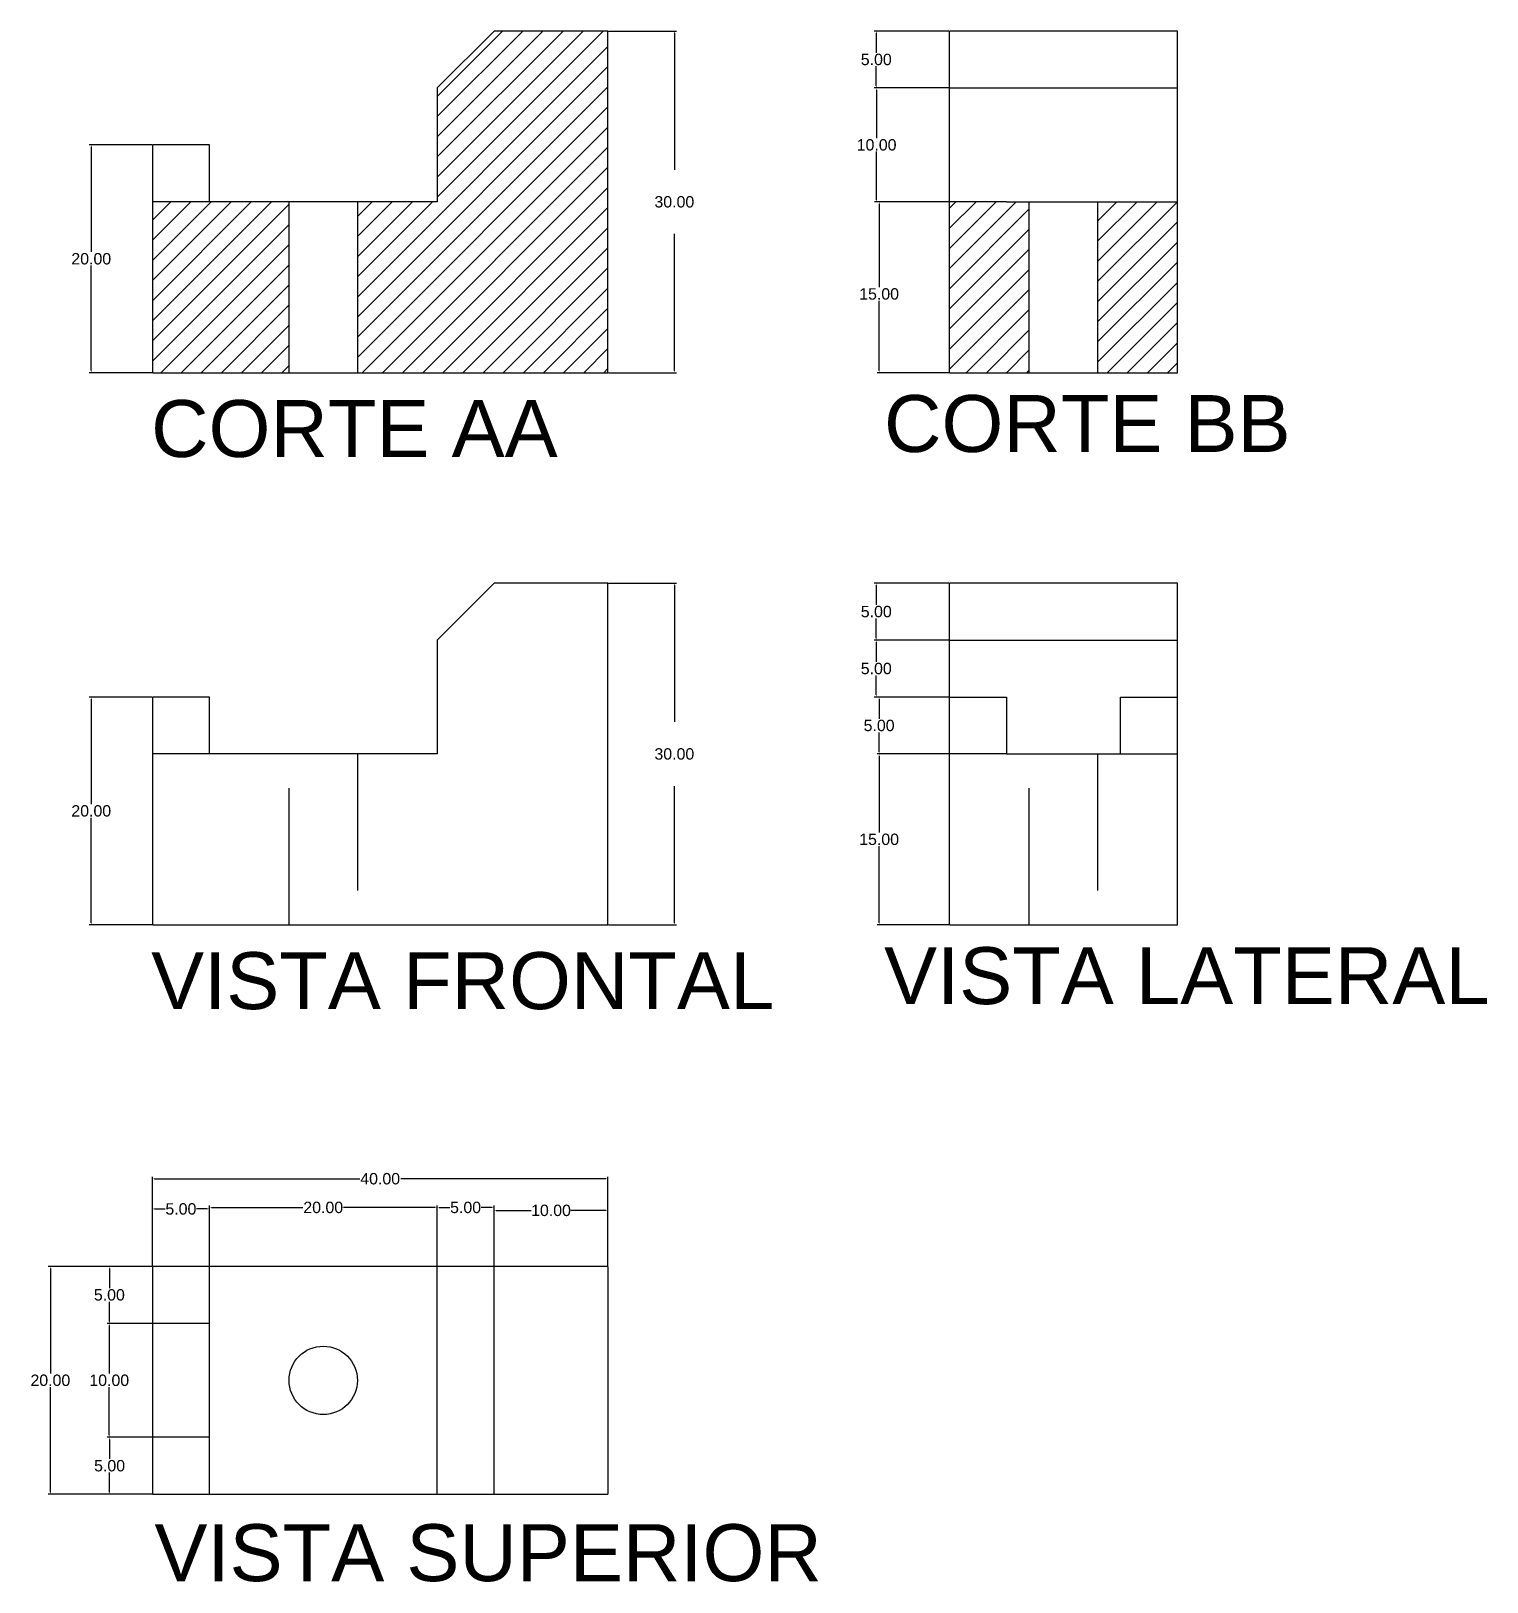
# Model space of a CAD drawing. Header units: inches. Extents: x -11 to 117, y -58 to 78.
import ezdxf

# ---------------------------------------------------------------- set-up
doc = ezdxf.new("R2010")
doc.units = ezdxf.units.IN
doc.header["$MEASUREMENT"] = 0
doc.linetypes.add('ACAD_ISO02W100', pattern=[15, 12, -3])
for name, color, linetype in [('COTA', 1, 'Continuous'), ('HACHURA', 3, 'ACAD_ISO02W100'), ('PROJECAO', 2, 'Continuous'), ('TEXTO', 4, 'Continuous')]:
    doc.layers.add(name, color=color, linetype=linetype)
doc.styles.get("Standard").update_dxf_attribs({"font": 'Arial.ttf'})
doc.dimstyles.get("Standard").update_dxf_attribs({"dimtxt": 1, "dimasz": 0.18, "dimexe": 0.18, "dimexo": 0.0625, "dimgap": 0.09, "dimtad": 0, "dimtih": 1, "dimtoh": 1, "dimzin": 0, "dimdsep": 46, "dimtxsty": 'Standard', "dimcen": 0.09, "dimadec": 0, "dimazin": 0, "dimtfac": 1, "dimtofl": 0, "dimtmove": 0, "dimatfit": 3, "dimfxl": 1, "dimtolj": 1, "dimtzin": 0, "dimarcsym": 0})

# ---------------------------------------------------------------- blocks, each defined once
blk = doc.blocks.new('*D2')
at = {"layer": 'COTA', "color": 0, "linetype": 'ACAD_ISO02W100', "lineweight": -2, "transparency": 16777216}
for p, q in [((40.06, 30), (46.01, 30)), ((45.83, 29.82), (45.83, 15.6)), ((45.83, 0.18), (45.83, 14.4)), ((40.06, 0), (46.01, 0))]:
    blk.add_line(p, q, dxfattribs=at)
at = {"layer": 'COTA', "color": 0, "linetype": 'ACAD_ISO02W100', "transparency": 16777216}
for points in [[(45.8, 29.82), (45.86, 29.82), (45.83, 30)], [(45.8, 0.18), (45.86, 0.18), (45.83, 0)]]:
    blk.add_solid(points, dxfattribs=at)
at = {"layer": 'Defpoints', "color": 0, "linetype": 'ACAD_ISO02W100', "transparency": 16777216}
for p in [(40, 30), (40, 0), (45.83, 0)]:
    blk.add_point(p, dxfattribs=at)
at = {"layer": 'COTA', "color": 0, "linetype": 'ACAD_ISO02W100', "transparency": 16777216, "insert": (45.83, 15), "char_height": 1, "attachment_point": 5}
blk.add_mtext('\\A1;30.00', dxfattribs=at)
blk = doc.blocks.new('*D3')
at = {"layer": 'COTA', "color": 0, "linetype": 'ACAD_ISO02W100', "lineweight": -2, "transparency": 16777216}
for p, q in [((-0.06, 20), (-5.55, 20)), ((-5.37, 19.82), (-5.37, 10.6)), ((-5.37, 0.18), (-5.37, 9.4)), ((-0.06, 0), (-5.55, 0))]:
    blk.add_line(p, q, dxfattribs=at)
at = {"layer": 'COTA', "color": 0, "linetype": 'ACAD_ISO02W100', "transparency": 16777216}
for points in [[(-5.4, 19.82), (-5.34, 19.82), (-5.37, 20)], [(-5.4, 0.18), (-5.34, 0.18), (-5.37, 0)]]:
    blk.add_solid(points, dxfattribs=at)
at = {"layer": 'Defpoints', "color": 0, "linetype": 'ACAD_ISO02W100', "transparency": 16777216}
for p in [(0, 20), (-5.37, 0), (0, 0)]:
    blk.add_point(p, dxfattribs=at)
at = {"layer": 'COTA', "color": 0, "linetype": 'ACAD_ISO02W100', "transparency": 16777216, "insert": (-5.37, 10), "char_height": 1, "attachment_point": 5}
blk.add_mtext('\\A1;20.00', dxfattribs=at)
blk = doc.blocks.new('*D4')
at = {"layer": 'COTA', "color": 0, "linetype": 'ACAD_ISO02W100', "lineweight": -2, "transparency": 16777216}
for p, q in [((69.94, 15), (63.63, 15)), ((63.81, 14.82), (63.81, 8.1)), ((63.81, 0.18), (63.81, 6.9)), ((69.94, 0), (63.63, 0))]:
    blk.add_line(p, q, dxfattribs=at)
at = {"layer": 'COTA', "color": 0, "linetype": 'ACAD_ISO02W100', "transparency": 16777216}
for points in [[(63.78, 14.82), (63.84, 14.82), (63.81, 15)], [(63.78, 0.18), (63.84, 0.18), (63.81, 0)]]:
    blk.add_solid(points, dxfattribs=at)
at = {"layer": 'Defpoints', "color": 0, "linetype": 'ACAD_ISO02W100', "transparency": 16777216}
for p in [(70, 15), (63.81, 0), (70, 0)]:
    blk.add_point(p, dxfattribs=at)
at = {"layer": 'COTA', "color": 0, "linetype": 'ACAD_ISO02W100', "transparency": 16777216, "insert": (63.81, 7.5), "char_height": 1, "attachment_point": 5}
blk.add_mtext('\\A1;15.00', dxfattribs=at)
blk = doc.blocks.new('*D5')
at = {"layer": 'COTA', "color": 0, "linetype": 'ACAD_ISO02W100', "lineweight": -2, "transparency": 16777216}
for p, q in [((69.94, 20), (63.63, 20)), ((63.81, 19.82), (63.81, 18.1)), ((63.81, 15.18), (63.81, 16.9)), ((69.94, 15), (63.63, 15))]:
    blk.add_line(p, q, dxfattribs=at)
at = {"layer": 'COTA', "color": 0, "linetype": 'ACAD_ISO02W100', "transparency": 16777216}
for points in [[(63.78, 19.82), (63.84, 19.82), (63.81, 20)], [(63.78, 15.18), (63.84, 15.18), (63.81, 15)]]:
    blk.add_solid(points, dxfattribs=at)
at = {"layer": 'Defpoints', "color": 0, "linetype": 'ACAD_ISO02W100', "transparency": 16777216}
for p in [(63.81, 20), (70, 20), (70, 15)]:
    blk.add_point(p, dxfattribs=at)
at = {"layer": 'COTA', "color": 0, "linetype": 'ACAD_ISO02W100', "transparency": 16777216, "insert": (63.81, 17.5), "char_height": 1, "attachment_point": 5}
blk.add_mtext('\\A1;5.00', dxfattribs=at)
blk = doc.blocks.new('*D6')
at = {"layer": 'COTA', "color": 0, "linetype": 'ACAD_ISO02W100', "lineweight": -2, "transparency": 16777216}
for p, q in [((69.94, 25), (63.38, 25)), ((63.56, 24.82), (63.56, 23.1)), ((63.56, 20.18), (63.56, 21.9)), ((69.94, 20), (63.38, 20))]:
    blk.add_line(p, q, dxfattribs=at)
at = {"layer": 'COTA', "color": 0, "linetype": 'ACAD_ISO02W100', "transparency": 16777216}
for points in [[(63.53, 24.82), (63.59, 24.82), (63.56, 25)], [(63.53, 20.18), (63.59, 20.18), (63.56, 20)]]:
    blk.add_solid(points, dxfattribs=at)
at = {"layer": 'Defpoints', "color": 0, "linetype": 'ACAD_ISO02W100', "transparency": 16777216}
for p in [(63.56, 25), (70, 25), (70, 20)]:
    blk.add_point(p, dxfattribs=at)
at = {"layer": 'COTA', "color": 0, "linetype": 'ACAD_ISO02W100', "transparency": 16777216, "insert": (63.56, 22.5), "char_height": 1, "attachment_point": 5}
blk.add_mtext('\\A1;5.00', dxfattribs=at)
blk = doc.blocks.new('*D7')
at = {"layer": 'COTA', "color": 0, "linetype": 'ACAD_ISO02W100', "lineweight": -2, "transparency": 16777216}
for p, q in [((69.94, 30), (63.38, 30)), ((63.56, 29.82), (63.56, 28.1)), ((63.56, 25.18), (63.56, 26.9)), ((69.94, 25), (63.38, 25))]:
    blk.add_line(p, q, dxfattribs=at)
at = {"layer": 'COTA', "color": 0, "linetype": 'ACAD_ISO02W100', "transparency": 16777216}
for points in [[(63.53, 29.82), (63.59, 29.82), (63.56, 30)], [(63.53, 25.18), (63.59, 25.18), (63.56, 25)]]:
    blk.add_solid(points, dxfattribs=at)
at = {"layer": 'Defpoints', "color": 0, "linetype": 'ACAD_ISO02W100', "transparency": 16777216}
for p in [(63.56, 30), (70, 30), (70, 25)]:
    blk.add_point(p, dxfattribs=at)
at = {"layer": 'COTA', "color": 0, "linetype": 'ACAD_ISO02W100', "transparency": 16777216, "insert": (63.56, 27.5), "char_height": 1, "attachment_point": 5}
blk.add_mtext('\\A1;5.00', dxfattribs=at)
blk = doc.blocks.new('*D8')
at = {"layer": 'COTA', "color": 0, "lineweight": -2, "transparency": 16777216}
for p, q in [((0, -29.94), (0, -24.77)), ((0.18, -24.95), (1.12, -24.95)), ((4.82, -24.95), (3.88, -24.95)), ((5, -29.94), (5, -24.77))]:
    blk.add_line(p, q, dxfattribs=at)
at = {"layer": 'COTA', "color": 0, "transparency": 16777216}
for points in [[(0.18, -24.92), (0.18, -24.98), (0, -24.95)], [(4.82, -24.92), (4.82, -24.98), (5, -24.95)]]:
    blk.add_solid(points, dxfattribs=at)
at = {"layer": 'Defpoints', "color": 0, "transparency": 16777216}
for p in [(5, -24.95), (0, -30), (5, -30)]:
    blk.add_point(p, dxfattribs=at)
at = {"layer": 'COTA', "color": 0, "transparency": 16777216, "insert": (2.5, -24.95), "char_height": 1, "attachment_point": 5}
blk.add_mtext('\\A1;5.00', dxfattribs=at)
blk = doc.blocks.new('*D9')
at = {"layer": 'COTA', "color": 0, "lineweight": -2, "transparency": 16777216}
for p, q in [((5, -29.94), (5, -24.64)), ((5.18, -24.82), (13.21, -24.82)), ((24.82, -24.82), (16.79, -24.82)), ((25, -29.94), (25, -24.64))]:
    blk.add_line(p, q, dxfattribs=at)
at = {"layer": 'COTA', "color": 0, "transparency": 16777216}
for points in [[(5.18, -24.79), (5.18, -24.85), (5, -24.82)], [(24.82, -24.79), (24.82, -24.85), (25, -24.82)]]:
    blk.add_solid(points, dxfattribs=at)
at = {"layer": 'Defpoints', "color": 0, "transparency": 16777216}
for p in [(25, -24.82), (5, -30), (25, -30)]:
    blk.add_point(p, dxfattribs=at)
at = {"layer": 'COTA', "color": 0, "transparency": 16777216, "insert": (15, -24.82), "char_height": 1, "attachment_point": 5}
blk.add_mtext('\\A1;20.00', dxfattribs=at)
blk = doc.blocks.new('*D10')
at = {"layer": 'COTA', "color": 0, "lineweight": -2, "transparency": 16777216}
for p, q in [((25, -29.94), (25, -24.64)), ((25.18, -24.82), (26.12, -24.82)), ((29.82, -24.82), (28.88, -24.82)), ((30, -29.94), (30, -24.64))]:
    blk.add_line(p, q, dxfattribs=at)
at = {"layer": 'COTA', "color": 0, "transparency": 16777216}
for points in [[(25.18, -24.79), (25.18, -24.85), (25, -24.82)], [(29.82, -24.79), (29.82, -24.85), (30, -24.82)]]:
    blk.add_solid(points, dxfattribs=at)
at = {"layer": 'Defpoints', "color": 0, "transparency": 16777216}
for p in [(30, -24.82), (25, -30), (30, -30)]:
    blk.add_point(p, dxfattribs=at)
at = {"layer": 'COTA', "color": 0, "transparency": 16777216, "insert": (27.5, -24.82), "char_height": 1, "attachment_point": 5}
blk.add_mtext('\\A1;5.00', dxfattribs=at)
blk = doc.blocks.new('*D11')
at = {"layer": 'COTA', "color": 0, "lineweight": -2, "transparency": 16777216}
for p, q in [((30, -29.94), (30, -24.9)), ((30.18, -25.08), (33.27, -25.08)), ((39.82, -25.08), (36.73, -25.08)), ((40, -29.94), (40, -24.9))]:
    blk.add_line(p, q, dxfattribs=at)
at = {"layer": 'COTA', "color": 0, "transparency": 16777216}
for points in [[(30.18, -25.05), (30.18, -25.11), (30, -25.08)], [(39.82, -25.05), (39.82, -25.11), (40, -25.08)]]:
    blk.add_solid(points, dxfattribs=at)
at = {"layer": 'Defpoints', "color": 0, "transparency": 16777216}
for p in [(40, -25.08), (30, -30), (40, -30)]:
    blk.add_point(p, dxfattribs=at)
at = {"layer": 'COTA', "color": 0, "transparency": 16777216, "insert": (35, -25.08), "char_height": 1, "attachment_point": 5}
blk.add_mtext('\\A1;10.00', dxfattribs=at)
blk = doc.blocks.new('*D12')
at = {"layer": 'COTA', "color": 0, "lineweight": -2, "transparency": 16777216}
for p, q in [((-0.06, -30), (-3.96, -30)), ((-3.78, -30.18), (-3.78, -31.9)), ((-3.78, -34.82), (-3.78, -33.1)), ((-0.06, -35), (-3.96, -35))]:
    blk.add_line(p, q, dxfattribs=at)
at = {"layer": 'COTA', "color": 0, "transparency": 16777216}
for points in [[(-3.81, -30.18), (-3.75, -30.18), (-3.78, -30)], [(-3.81, -34.82), (-3.75, -34.82), (-3.78, -35)]]:
    blk.add_solid(points, dxfattribs=at)
at = {"layer": 'Defpoints', "color": 0, "transparency": 16777216}
for p in [(0, -30), (-3.78, -35), (0, -35)]:
    blk.add_point(p, dxfattribs=at)
at = {"layer": 'COTA', "color": 0, "transparency": 16777216, "insert": (-3.78, -32.5), "char_height": 1, "attachment_point": 5}
blk.add_mtext('\\A1;5.00', dxfattribs=at)
blk = doc.blocks.new('*D13')
at = {"layer": 'COTA', "color": 0, "lineweight": -2, "transparency": 16777216}
for p, q in [((-0.06, -35), (-3.97, -35)), ((-3.79, -35.18), (-3.79, -39.4)), ((-3.79, -44.82), (-3.79, -40.6)), ((-0.06, -45), (-3.97, -45))]:
    blk.add_line(p, q, dxfattribs=at)
at = {"layer": 'COTA', "color": 0, "transparency": 16777216}
for points in [[(-3.82, -35.18), (-3.76, -35.18), (-3.79, -35)], [(-3.82, -44.82), (-3.76, -44.82), (-3.79, -45)]]:
    blk.add_solid(points, dxfattribs=at)
at = {"layer": 'Defpoints', "color": 0, "transparency": 16777216}
for p in [(-3.79, -35), (0, -35), (0, -45)]:
    blk.add_point(p, dxfattribs=at)
at = {"layer": 'COTA', "color": 0, "transparency": 16777216, "insert": (-3.79, -40), "char_height": 1, "attachment_point": 5}
blk.add_mtext('\\A1;10.00', dxfattribs=at)
blk = doc.blocks.new('*D14')
at = {"layer": 'COTA', "color": 0, "lineweight": -2, "transparency": 16777216}
for p, q in [((-0.06, -45), (-3.94, -45)), ((-3.76, -45.18), (-3.76, -46.9)), ((-3.76, -49.82), (-3.76, -48.1)), ((-0.06, -50), (-3.94, -50))]:
    blk.add_line(p, q, dxfattribs=at)
at = {"layer": 'COTA', "color": 0, "transparency": 16777216}
for points in [[(-3.79, -45.18), (-3.73, -45.18), (-3.76, -45)], [(-3.79, -49.82), (-3.73, -49.82), (-3.76, -50)]]:
    blk.add_solid(points, dxfattribs=at)
at = {"layer": 'Defpoints', "color": 0, "transparency": 16777216}
for p in [(-3.76, -45), (0, -45), (0, -50)]:
    blk.add_point(p, dxfattribs=at)
at = {"layer": 'COTA', "color": 0, "transparency": 16777216, "insert": (-3.76, -47.5), "char_height": 1, "attachment_point": 5}
blk.add_mtext('\\A1;5.00', dxfattribs=at)
blk = doc.blocks.new('*D15')
at = {"layer": 'COTA', "color": 0, "lineweight": -2, "transparency": 16777216}
for p, q in [((-0.06, -30), (-9.14, -30)), ((-8.96, -30.18), (-8.96, -39.4)), ((-8.96, -49.82), (-8.96, -40.6)), ((-0.06, -50), (-9.14, -50))]:
    blk.add_line(p, q, dxfattribs=at)
at = {"layer": 'COTA', "color": 0, "transparency": 16777216}
for points in [[(-8.99, -30.18), (-8.93, -30.18), (-8.96, -30)], [(-8.99, -49.82), (-8.93, -49.82), (-8.96, -50)]]:
    blk.add_solid(points, dxfattribs=at)
at = {"layer": 'Defpoints', "color": 0, "transparency": 16777216}
for p in [(0, -30), (-8.96, -50), (0, -50)]:
    blk.add_point(p, dxfattribs=at)
at = {"layer": 'COTA', "color": 0, "transparency": 16777216, "insert": (-8.96, -40), "char_height": 1, "attachment_point": 5}
blk.add_mtext('\\A1;20.00', dxfattribs=at)
blk = doc.blocks.new('*D16')
at = {"layer": 'COTA', "color": 0, "lineweight": -2, "transparency": 16777216}
for p, q in [((0, -29.94), (0, -22.12)), ((0.18, -22.3), (18.2, -22.3)), ((39.82, -22.3), (21.8, -22.3)), ((40, -29.94), (40, -22.12))]:
    blk.add_line(p, q, dxfattribs=at)
at = {"layer": 'COTA', "color": 0, "transparency": 16777216}
for points in [[(0.18, -22.27), (0.18, -22.33), (0, -22.3)], [(39.82, -22.27), (39.82, -22.33), (40, -22.3)]]:
    blk.add_solid(points, dxfattribs=at)
at = {"layer": 'Defpoints', "color": 0, "transparency": 16777216}
for p in [(40, -22.3), (0, -30), (40, -30)]:
    blk.add_point(p, dxfattribs=at)
at = {"layer": 'COTA', "color": 0, "transparency": 16777216, "insert": (20, -22.3), "char_height": 1, "attachment_point": 5}
blk.add_mtext('\\A1;40.00', dxfattribs=at)
blk = doc.blocks.new('*D17')
at = {"layer": 'COTA', "color": 0, "linetype": 'ACAD_ISO02W100', "lineweight": -2, "transparency": 16777216}
for p, q in [((40.06, 78.48), (46.01, 78.48)), ((45.83, 78.3), (45.83, 64.08)), ((45.83, 48.66), (45.83, 62.89)), ((40.06, 48.48), (46.01, 48.48))]:
    blk.add_line(p, q, dxfattribs=at)
at = {"layer": 'COTA', "color": 0, "linetype": 'ACAD_ISO02W100', "transparency": 16777216}
for points in [[(45.8, 78.3), (45.86, 78.3), (45.83, 78.48)], [(45.8, 48.66), (45.86, 48.66), (45.83, 48.48)]]:
    blk.add_solid(points, dxfattribs=at)
at = {"layer": 'Defpoints', "color": 0, "linetype": 'ACAD_ISO02W100', "transparency": 16777216}
for p in [(40, 78.48), (40, 48.48), (45.83, 48.48)]:
    blk.add_point(p, dxfattribs=at)
at = {"layer": 'COTA', "color": 0, "linetype": 'ACAD_ISO02W100', "transparency": 16777216, "insert": (45.83, 63.48), "char_height": 1, "attachment_point": 5}
blk.add_mtext('\\A1;30.00', dxfattribs=at)
blk = doc.blocks.new('*D18')
at = {"layer": 'COTA', "color": 0, "linetype": 'ACAD_ISO02W100', "lineweight": -2, "transparency": 16777216}
for p, q in [((-0.06, 68.48), (-5.55, 68.48)), ((-5.37, 68.3), (-5.37, 59.08)), ((-5.37, 48.66), (-5.37, 57.89)), ((-0.06, 48.48), (-5.55, 48.48))]:
    blk.add_line(p, q, dxfattribs=at)
at = {"layer": 'COTA', "color": 0, "linetype": 'ACAD_ISO02W100', "transparency": 16777216}
for points in [[(-5.4, 68.3), (-5.34, 68.3), (-5.37, 68.48)], [(-5.4, 48.66), (-5.34, 48.66), (-5.37, 48.48)]]:
    blk.add_solid(points, dxfattribs=at)
at = {"layer": 'Defpoints', "color": 0, "linetype": 'ACAD_ISO02W100', "transparency": 16777216}
for p in [(0, 68.48), (-5.37, 48.48), (0, 48.48)]:
    blk.add_point(p, dxfattribs=at)
at = {"layer": 'COTA', "color": 0, "linetype": 'ACAD_ISO02W100', "transparency": 16777216, "insert": (-5.37, 58.48), "char_height": 1, "attachment_point": 5}
blk.add_mtext('\\A1;20.00', dxfattribs=at)
blk = doc.blocks.new('*D19')
at = {"layer": 'COTA', "color": 0, "linetype": 'ACAD_ISO02W100', "lineweight": -2, "transparency": 16777216}
for p, q in [((69.94, 63.48), (63.63, 63.48)), ((63.81, 63.3), (63.81, 55.98)), ((63.81, 48.66), (63.81, 54.79)), ((69.94, 48.48), (63.63, 48.48))]:
    blk.add_line(p, q, dxfattribs=at)
at = {"layer": 'COTA', "color": 0, "linetype": 'ACAD_ISO02W100', "transparency": 16777216}
for points in [[(63.78, 63.3), (63.84, 63.3), (63.81, 63.48)], [(63.78, 48.66), (63.84, 48.66), (63.81, 48.48)]]:
    blk.add_solid(points, dxfattribs=at)
at = {"layer": 'Defpoints', "color": 0, "linetype": 'ACAD_ISO02W100', "transparency": 16777216}
for p in [(70, 63.48), (63.81, 48.48), (70, 48.48)]:
    blk.add_point(p, dxfattribs=at)
at = {"layer": 'COTA', "color": 0, "linetype": 'ACAD_ISO02W100', "transparency": 16777216, "insert": (63.81, 55.39), "char_height": 1, "attachment_point": 5}
blk.add_mtext('\\A1;15.00', dxfattribs=at)
blk = doc.blocks.new('*D22')
at = {"layer": 'COTA', "color": 0, "linetype": 'ACAD_ISO02W100', "lineweight": -2, "transparency": 16777216}
for p, q in [((69.94, 78.48), (63.38, 78.48)), ((63.56, 78.3), (63.56, 76.58)), ((63.56, 73.66), (63.56, 75.39)), ((69.94, 73.48), (63.38, 73.48))]:
    blk.add_line(p, q, dxfattribs=at)
at = {"layer": 'COTA', "color": 0, "linetype": 'ACAD_ISO02W100', "transparency": 16777216}
for points in [[(63.53, 78.3), (63.59, 78.3), (63.56, 78.48)], [(63.53, 73.66), (63.59, 73.66), (63.56, 73.48)]]:
    blk.add_solid(points, dxfattribs=at)
at = {"layer": 'Defpoints', "color": 0, "linetype": 'ACAD_ISO02W100', "transparency": 16777216}
for p in [(63.56, 78.48), (70, 78.48), (70, 73.48)]:
    blk.add_point(p, dxfattribs=at)
at = {"layer": 'COTA', "color": 0, "linetype": 'ACAD_ISO02W100', "transparency": 16777216, "insert": (63.56, 75.98), "char_height": 1, "attachment_point": 5}
blk.add_mtext('\\A1;5.00', dxfattribs=at)
blk = doc.blocks.new('*D23')
at = {"layer": 'COTA', "color": 0, "lineweight": -2, "transparency": 16777216}
for p, q in [((69.94, 73.48), (63.41, 73.48)), ((63.59, 73.3), (63.59, 69.08)), ((63.59, 63.66), (63.59, 67.89)), ((69.94, 63.48), (63.41, 63.48))]:
    blk.add_line(p, q, dxfattribs=at)
at = {"layer": 'COTA', "color": 0, "transparency": 16777216}
for points in [[(63.56, 73.3), (63.62, 73.3), (63.59, 73.48)], [(63.56, 63.66), (63.62, 63.66), (63.59, 63.48)]]:
    blk.add_solid(points, dxfattribs=at)
at = {"layer": 'Defpoints', "color": 0, "transparency": 16777216}
for p in [(63.59, 73.48), (70, 73.48), (70, 63.48)]:
    blk.add_point(p, dxfattribs=at)
at = {"layer": 'COTA', "color": 0, "transparency": 16777216, "insert": (63.59, 68.48), "char_height": 1, "attachment_point": 5}
blk.add_mtext('\\A1;10.00', dxfattribs=at)

msp = doc.modelspace()

# ---------------------------------------------------------------- hatches: boundary and pattern name
at = {"layer": 'HACHURA'}
h = msp.add_hatch(dxfattribs=at)
h.set_pattern_fill('ANSI31', color=256, scale=10)
h.paths.add_polyline_path([(12, 63.482), (5, 63.482), (0, 63.482), (0, 48.482), (12, 48.482)])
h.paths.add_polyline_path([(40, 78.482), (30, 78.482), (25, 73.482), (25, 63.482), (18, 63.482), (18, 48.482), (40, 48.482)])
h.paths.add_polyline_path([(77, 63.482), (75, 63.482), (70, 63.482), (70, 48.482), (77, 48.482)])
h.paths.add_polyline_path([(90, 63.482), (85, 63.482), (83, 63.482), (83, 48.482), (90, 48.482)])

# ---------------------------------------------------------------- linework, layer by layer
at = {"color": 7}
for p, q in [((30, 78.482), (25, 73.482)), ((40, 78.482), (30, 78.482)), ((40, 48.482), (40, 78.482)), ((90, 78.482), (70, 78.482)), ((70, 73.482), (70, 78.482)), ((90, 48.482), (90, 78.482)), ((25, 73.482), (25, 63.482)), ((70, 68.482), (70, 73.482)), ((70, 73.482), (90, 73.482)), ((5, 68.482), (0, 68.482)), ((0, 68.482), (0, 48.482)), ((5, 63.482), (5, 68.482)), ((70, 48.482), (70, 68.482)), ((25, 63.482), (5, 63.482)), ((75, 63.482), (85, 63.482)), ((0, 48.482), (0, 48.482)), ((0, 48.482), (40, 48.482)), ((70, 48.482), (90, 48.482)), ((30, 30), (25, 25)), ((40, 30), (30, 30)), ((40, 0), (40, 30)), ((90, 30), (70, 30)), ((70, 25), (70, 30)), ((90, 0), (90, 30)), ((25, 25), (25, 15)), ((70, 20), (70, 25)), ((70, 25), (90, 25)), ((5, 20), (0, 20)), ((0, 20), (0, 0)), ((5, 15), (5, 20)), ((70, 0), (70, 20)), ((70, 20), (75, 20)), ((75, 20), (75, 15)), ((85, 15), (85, 20)), ((85, 20), (90, 20)), ((25, 15), (5, 15)), ((75, 15), (85, 15)), ((0, 0), (0, 0)), ((0, 0), (40, 0)), ((70, 0), (90, 0)), ((40, -30), (0, -30)), ((0, -30), (0, -50)), ((5, -35), (5, -30)), ((25, -50), (25, -30)), ((30, -50), (30, -30)), ((40, -30), (40, -50)), ((5, -35), (0, -35)), ((5, -45), (5, -35)), ((5, -45), (0, -45)), ((5, -50), (5, -45)), ((0, -50), (5, -50)), ((5, -50), (25, -50)), ((25, -50), (30, -50)), ((30, -50), (40, -50))]:
    msp.add_line(p, q, dxfattribs=at)
for p, q in [((5, 63.482), (0, 63.482)), ((12, 48.482), (12, 63.482)), ((18, 63.482), (18, 48.482)), ((75, 63.482), (70, 63.482)), ((77, 48.482), (77, 63.482)), ((83, 63.482), (83, 48.482)), ((85, 63.482), (90, 63.482))]:
    msp.add_line(p, q)
msp.add_circle((15, -40), 3, dxfattribs=at)
at = {"layer": 'PROJECAO', "color": 2, "linetype": 'ACAD_ISO02W100'}
for p, q in [((5, 15), (0, 15)), ((12, 0), (12, 15)), ((18, 15), (18, 0)), ((75, 15), (70, 15)), ((77, 0), (77, 15)), ((83, 15), (83, 0)), ((85, 15), (90, 15))]:
    msp.add_line(p, q, dxfattribs=at)

# ---------------------------------------------------------------- texts
at = {"layer": 'TEXTO'}
for s, p in [('CORTE BB', (64.243, 41.516)), ('CORTE AA', (-0.115, 41.077)), ('VISTA FRONTAL', (-0.115, -7.405)), ('VISTA LATERAL', (64.243, -6.966)), ('VISTA SUPERIOR', (0.177, -57.634))]:
    msp.add_text(s, height=5, dxfattribs=at).set_placement(p)

# ---------------------------------------------------------------- dimensions: what is measured, and where the dimension line sits
at = {"layer": 'COTA', "linetype": 'ACAD_ISO02W100'}
for p1, p2, distance, picture, middle in [((40, 78.482), (40, 48.482), 5.826, '*D17', (45.826, 63.482)), ((70, 73.482), (70, 78.482), 6.439, '*D22', (63.561, 75.982)), ((0, 68.482), (0, 48.482), -5.372, '*D18', (-5.372, 58.482)), ((40, 30), (40, 0), 5.826, '*D2', (45.826, 15)), ((70, 25), (70, 30), 6.439, '*D7', (63.561, 27.5)), ((70, 20), (70, 25), 6.439, '*D6', (63.561, 22.5)), ((0, 20), (0, 0), -5.372, '*D3', (-5.372, 10)), ((70, 15), (70, 20), 6.187, '*D5', (63.813, 17.5)), ((70, 15), (70, 0), -6.187, '*D4', (63.813, 7.5))]:
    dim = msp.add_aligned_dim(p1=p1, p2=p2, distance=distance, dimstyle='Standard', dxfattribs=at)
    dim.commit()
    dim.dimension.update_dxf_attribs({"geometry": picture, "text_midpoint": middle})
at = {"layer": 'COTA'}
for p1, p2, distance, picture, middle in [((70, 63.482), (70, 73.482), 6.409, '*D23', (63.591, 68.482)), ((0, -30), (40, -30), 7.701, '*D16', (20, -22.299)), ((0, -30), (5, -30), 5.05, '*D8', (2.5, -24.95)), ((5, -30), (25, -30), 5.176, '*D9', (15, -24.824)), ((25, -30), (30, -30), 5.176, '*D10', (27.5, -24.824)), ((30, -30), (40, -30), 4.924, '*D11', (35, -25.076)), ((0, -30), (0, -50), -8.955, '*D15', (-8.955, -40)), ((0, -30), (0, -35), -3.778, '*D12', (-3.778, -32.5)), ((0, -45), (0, -35), 3.793, '*D13', (-3.793, -40)), ((0, -50), (0, -45), 3.763, '*D14', (-3.763, -47.5))]:
    dim = msp.add_aligned_dim(p1=p1, p2=p2, distance=distance, dimstyle='Standard', dxfattribs=at)
    dim.commit()
    dim.dimension.update_dxf_attribs({"geometry": picture, "text_midpoint": middle})
at = {"layer": 'COTA', "linetype": 'ACAD_ISO02W100'}
dim = msp.add_linear_dim(base=(63.813, 48.482), p1=(70, 63.482), p2=(70, 48.482), angle=270, dimstyle='Standard', dxfattribs=at)
dim.commit()
dim.dimension.update_dxf_attribs({"geometry": '*D19', "text_midpoint": (63.813, 55.385), "dimtype": 161})

doc.saveas('drawing.dxf')
